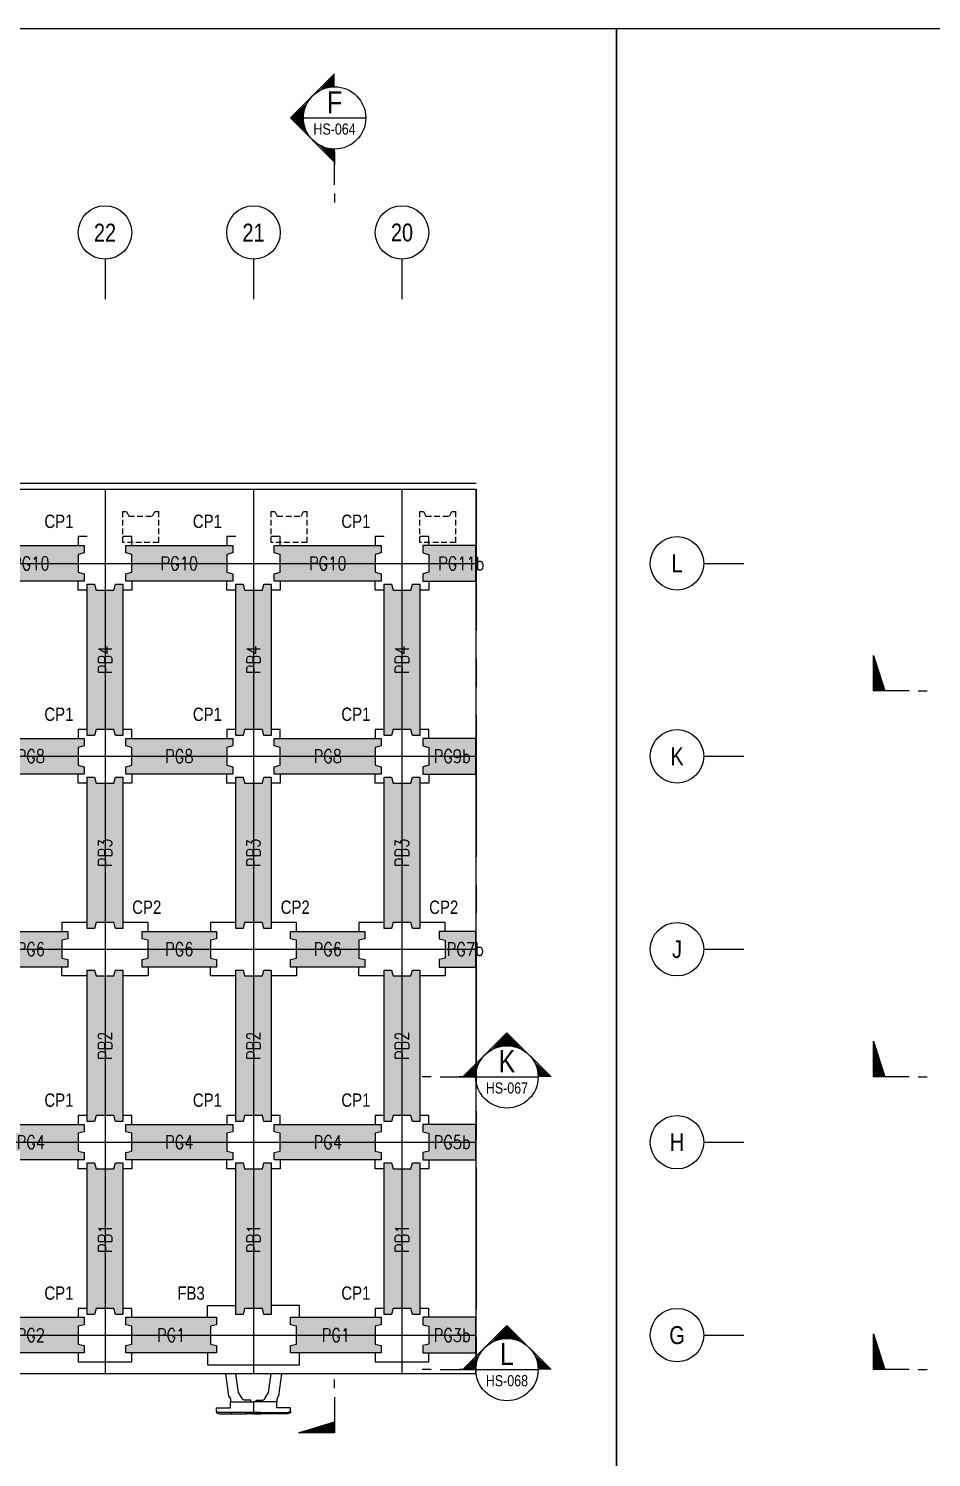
# Model space of a CAD drawing. Header units: millimetres. Extents: x 4668 to 40173, y -3560 to 14620.
# Drawn here: x 26358 to 29398, y 9806 to 14620 of the extents above; entities that cross this region are included whole.
import ezdxf
from ezdxf.enums import TextEntityAlignment as Align

# ---------------------------------------------------------------- set-up
doc = ezdxf.new("R2010")
doc.units = ezdxf.units.MM
for name, pattern in [('CENTER', [50.8, 31.75, -6.35, 6.35, -6.35]), ('DASHED', [19.05, 12.7, -6.35]), ('HIDDEN', [9.525, 6.35, -3.175])]:
    doc.linetypes.add(name, pattern=pattern)
doc.layers.get('0').transparency = 0.5
for name, color, linetype in [('DIM_03', 1, 'Continuous'), ('HB_SYMBOLS', 7, 'Continuous'), ('場鑄梁', 4, 'Continuous'), ('場鑄梁_虛線', 4, 'Continuous'), ('底圖', 7, 'Continuous'), ('防舷材', 7, 'Continuous'), ('預鑄梁', 7, 'Continuous'), ('預鑄梁_TXT', 2, 'Continuous'), ('預鑄梁_外緣', 7, 'Continuous'), ('預鑄樁帽', 6, 'Continuous'), ('預鑄樁帽_TXT', 2, 'Continuous')]:
    doc.layers.add(name, color=color, linetype=linetype)
doc.layers.add('HB_0', color=7, linetype='Continuous', transparency=0.5)
doc.layers.add('預鑄梁_HATCH', color=253, linetype='Continuous', transparency=0.5)
doc.layers.get('預鑄樁帽').off()
doc.styles.get("Standard").update_dxf_attribs({"font": 'arial.ttf'})
doc.styles.add('結構平面-V3$0$STANDARD', font='ROMANS', dxfattribs={"width": 0.8, "bigfont": 'LCHINA.shx'})

# ---------------------------------------------------------------- blocks, each defined once
blk = doc.blocks.new('gr_t')
at = {"layer": 'HB_SYMBOLS', "color": 4, "linetype": 'Continuous'}
blk.add_line((0, -6), (0, -15), dxfattribs=at)
blk.add_circle((0, 0), 6, dxfattribs=at)
at = {"layer": 'HB_SYMBOLS', "color": 4, "linetype": 'Continuous', "width": 0.8}
blk.add_attdef('A', text='', height=4.5, dxfattribs=at).set_placement((0, 0), align=Align.MIDDLE)
blk = doc.blocks.new('HP1250-flat-1')
at = {"color": 7, "linetype": 'Continuous'}
for points in [[(-0.947, 1.35), (-0.838, 0.601), (-0.78, 0.5), (-0.78, 0.4)], [(0.947, 1.35), (0.838, 0.601), (0.78, 0.5), (0.78, 0.4)]]:
    blk.add_lwpolyline(points, dxfattribs=at)
for points in [[(-0.09, 0.4), (-0.09, 0.457, 0.414214), (-0.095, 0.462), (-0.298, 0.462, -0.272631), (-0.385, 0.512), (-0.5, 0.715), (-0.594, 1.35)], [(0.09, 0.4), (0.09, 0.457, -0.414214), (0.095, 0.462), (0.298, 0.462, 0.272631), (0.385, 0.512), (0.5, 0.715), (0.594, 1.35)]]:
    blk.add_lwpolyline(points, format="xyb", dxfattribs=at)
for points in [[(0, 0.4), (0, 0.04), (-1.144, 0.04), (-1.25, 0.072), (-1.25, 0.2), (-0.78, 0.2), (-0.78, 0.4)], [(-1.15, 0), (-0.75, 0), (-0.75, 0.04), (-1.144, 0.04), (-1.25, 0.072), (-1.25, 0.03)], [(-0.75, 0.04), (-0.75, 0), (-0.25, 0), (-0.25, 0.04)], [(0, 0.04), (0, 0), (-0.25, 0), (-0.25, 0.04)], [(0, 0.4), (0, 0.04), (1.144, 0.04), (1.25, 0.072), (1.25, 0.2), (0.78, 0.2), (0.78, 0.4)], [(0, 0.04), (0, 0), (0.25, 0), (0.25, 0.04)], [(0.75, 0.04), (0.75, 0), (0.25, 0), (0.25, 0.04)], [(1.15, 0), (0.75, 0), (0.75, 0.04), (1.144, 0.04), (1.25, 0.072), (1.25, 0.03)]]:
    blk.add_lwpolyline(points, close=True, dxfattribs=at)
blk = doc.blocks.new('PG1')
at = {"layer": '預鑄梁_HATCH'}
blk.add_hatch(color=256, dxfattribs=at).paths.add_polyline_path([(0, 25), (0, 0), (305, 0), (305, 25), (285, 30), (285, 90), (305, 95), (305, 120), (0, 120), (0, 95), (20, 90), (20, 30)])
at = {"layer": '預鑄梁', "linetype": 'DASHED', "ltscale": 50}
blk.add_lwpolyline([(0, 0), (0, 25), (20, 30), (20, 90), (0, 95), (0, 120), (305, 120), (305, 95), (285, 90), (285, 30), (305, 25), (305, 0), (0, 0)], dxfattribs=at)
at = {"layer": '預鑄梁_外緣'}
blk.add_lwpolyline([(0, 0), (0, 25), (20, 30), (20, 90), (0, 95), (0, 120), (305, 120), (305, 95), (285, 90), (285, 30), (305, 25), (305, 0), (0, 0)], dxfattribs=at)
at = {"layer": '預鑄梁_TXT', "linetype": 'Continuous', "style": '結構平面-V3$0$STANDARD', "width": 0.8}
blk.add_text('PG1', height=45, rotation=0, dxfattribs=at).set_placement((152.5, 60), align=Align.MIDDLE)
blk = doc.blocks.new('PG2')
at = {"layer": '預鑄梁_HATCH'}
blk.add_hatch(color=256, dxfattribs=at).paths.add_polyline_path([(0, 25), (0, 0), (360, 0), (360, 25), (340, 30), (340, 90), (360, 95), (360, 120), (0, 120), (0, 95), (20, 90), (20, 30)])
at = {"layer": '預鑄梁', "linetype": 'DASHED', "ltscale": 50}
blk.add_lwpolyline([(0, 0), (0, 25), (20, 30), (20, 90), (0, 95), (0, 120), (360, 120), (360, 95), (340, 90), (340, 30), (360, 25), (360, 0), (0, 0)], dxfattribs=at)
at = {"layer": '預鑄梁_外緣'}
blk.add_lwpolyline([(0, 0), (0, 25), (20, 30), (20, 90), (0, 95), (0, 120), (360, 120), (360, 95), (340, 90), (340, 30), (360, 25), (360, 0), (0, 0)], dxfattribs=at)
at = {"layer": '預鑄梁_TXT', "linetype": 'Continuous', "style": '結構平面-V3$0$STANDARD', "width": 0.8}
blk.add_text('PG2', height=45, rotation=0, dxfattribs=at).set_placement((180, 60), align=Align.MIDDLE)
blk = doc.blocks.new('PG4')
at = {"layer": '預鑄梁_HATCH'}
blk.add_hatch(color=256, dxfattribs=at).paths.add_polyline_path([(0, 25), (0, 0), (360, 0), (360, 25), (340, 30), (340, 90), (360, 95), (360, 120), (0, 120), (0, 95), (20, 90), (20, 30)])
at = {"layer": '預鑄梁', "linetype": 'DASHED', "ltscale": 50}
blk.add_lwpolyline([(0, 0), (0, 25), (20, 30), (20, 90), (0, 95), (0, 120), (360, 120), (360, 95), (340, 90), (340, 30), (360, 25), (360, 0), (0, 0)], dxfattribs=at)
at = {"layer": '預鑄梁_外緣'}
blk.add_lwpolyline([(0, 0), (0, 25), (20, 30), (20, 90), (0, 95), (0, 120), (360, 120), (360, 95), (340, 90), (340, 30), (360, 25), (360, 0), (0, 0)], dxfattribs=at)
at = {"layer": '預鑄梁_TXT', "linetype": 'Continuous', "style": '結構平面-V3$0$STANDARD', "width": 0.8}
blk.add_text('PG4', height=45, rotation=0, dxfattribs=at).set_placement((180, 60), align=Align.MIDDLE)
blk = doc.blocks.new('PG6')
at = {"layer": '預鑄梁_HATCH'}
blk.add_hatch(color=256, dxfattribs=at).paths.add_polyline_path([(250, 0), (250, 25), (230, 30), (230, 90), (250, 95), (250, 120), (0, 120), (0, 95), (20, 90), (20, 30), (0, 25), (0, 0)])
at = {"layer": '預鑄梁', "linetype": 'DASHED', "ltscale": 50}
blk.add_lwpolyline([(0, 0), (0, 25), (20, 30), (20, 90), (0, 95), (0, 120), (250, 120), (250, 95), (230, 90), (230, 30), (250, 25), (250, 0), (0, 0)], dxfattribs=at)
at = {"layer": '預鑄梁_外緣'}
blk.add_lwpolyline([(0, 0), (0, 25), (20, 30), (20, 90), (0, 95), (0, 120), (250, 120), (250, 95), (230, 90), (230, 30), (250, 25), (250, 0), (0, 0)], dxfattribs=at)
at = {"layer": '預鑄梁_TXT', "linetype": 'Continuous', "style": '結構平面-V3$0$STANDARD', "width": 0.8}
blk.add_text('PG6', height=45, rotation=0, dxfattribs=at).set_placement((125, 60), align=Align.MIDDLE)
blk = doc.blocks.new('PG8')
at = {"layer": '預鑄梁_HATCH'}
blk.add_hatch(color=256, dxfattribs=at).paths.add_polyline_path([(0, 25), (0, 0), (360, 0), (360, 25), (340, 30), (340, 90), (360, 95), (360, 120), (0, 120), (0, 95), (20, 90), (20, 30)])
at = {"layer": '預鑄梁', "linetype": 'DASHED', "ltscale": 50}
blk.add_lwpolyline([(0, 0), (0, 25), (20, 30), (20, 90), (0, 95), (0, 120), (360, 120), (360, 95), (340, 90), (340, 30), (360, 25), (360, 0), (0, 0)], dxfattribs=at)
at = {"layer": '預鑄梁_外緣'}
blk.add_lwpolyline([(0, 0), (0, 25), (20, 30), (20, 90), (0, 95), (0, 120), (360, 120), (360, 95), (340, 90), (340, 30), (360, 25), (360, 0), (0, 0)], dxfattribs=at)
at = {"layer": '預鑄梁_TXT', "linetype": 'Continuous', "style": '結構平面-V3$0$STANDARD', "width": 0.8}
blk.add_text('PG8', height=45, rotation=0, dxfattribs=at).set_placement((180, 60), align=Align.MIDDLE)
blk = doc.blocks.new('PG10')
at = {"layer": '預鑄梁_HATCH'}
blk.add_hatch(color=256, dxfattribs=at).paths.add_polyline_path([(0, 25), (0, 0), (360, 0), (360, 25), (340, 30), (340, 90), (360, 95), (360, 120), (0, 120), (0, 95), (20, 90), (20, 30)])
at = {"layer": '預鑄梁', "linetype": 'DASHED', "ltscale": 50}
blk.add_lwpolyline([(0, 0), (0, 25), (20, 30), (20, 90), (0, 95), (0, 120), (360, 120), (360, 95), (340, 90), (340, 30), (360, 25), (360, 0), (0, 0)], dxfattribs=at)
at = {"layer": '預鑄梁_外緣'}
blk.add_lwpolyline([(0, 0), (0, 25), (20, 30), (20, 90), (0, 95), (0, 120), (360, 120), (360, 95), (340, 90), (340, 30), (360, 25), (360, 0), (0, 0)], dxfattribs=at)
at = {"layer": '預鑄梁_TXT', "linetype": 'Continuous', "style": '結構平面-V3$0$STANDARD', "width": 0.8}
blk.add_text('PG10', height=45, rotation=0, dxfattribs=at).set_placement((180, 60), align=Align.MIDDLE)
blk = doc.blocks.new('PB1')
at = {"layer": '預鑄梁_HATCH'}
blk.add_hatch(color=256, dxfattribs=at).paths.add_polyline_path([(-25, 0), (0, 0), (0, 510), (-25, 510), (-30, 490), (-90, 490), (-95, 510), (-120, 510), (-120, 0), (-95, 0), (-90, 20), (-30, 20)])
at = {"layer": '預鑄梁', "linetype": 'DASHED', "ltscale": 50}
blk.add_lwpolyline([(0, 0), (-25, 0), (-30, 20), (-90, 20), (-95, 0), (-120, 0), (-120, 510), (-95, 510), (-90, 490), (-30, 490), (-25, 510), (0, 510), (0, 0)], dxfattribs=at)
at = {"layer": '預鑄梁_外緣'}
blk.add_lwpolyline([(0, 0), (-25, 0), (-30, 20), (-90, 20), (-95, 0), (-120, 0), (-120, 510), (-95, 510), (-90, 490), (-30, 490), (-25, 510), (0, 510), (0, 0)], dxfattribs=at)
at = {"layer": '預鑄梁_TXT', "linetype": 'Continuous', "style": '結構平面-V3$0$STANDARD', "width": 0.8}
blk.add_text('PB1', height=45, rotation=90, dxfattribs=at).set_placement((-60, 255), align=Align.MIDDLE)
blk = doc.blocks.new('PB2')
at = {"layer": '預鑄梁_HATCH'}
blk.add_hatch(color=256, dxfattribs=at).paths.add_polyline_path([(-25, 0), (0, 0), (0, 510), (-25, 510), (-30, 490), (-90, 490), (-95, 510), (-120, 510), (-120, 0), (-95, 0), (-90, 20), (-30, 20)])
at = {"layer": '預鑄梁', "linetype": 'DASHED', "ltscale": 50}
blk.add_lwpolyline([(0, 0), (-25, 0), (-30, 20), (-90, 20), (-95, 0), (-120, 0), (-120, 510), (-95, 510), (-90, 490), (-30, 490), (-25, 510), (0, 510), (0, 0)], dxfattribs=at)
at = {"layer": '預鑄梁_外緣'}
blk.add_lwpolyline([(0, 0), (-25, 0), (-30, 20), (-90, 20), (-95, 0), (-120, 0), (-120, 510), (-95, 510), (-90, 490), (-30, 490), (-25, 510), (0, 510), (0, 0)], dxfattribs=at)
at = {"layer": '預鑄梁_TXT', "linetype": 'Continuous', "style": '結構平面-V3$0$STANDARD', "width": 0.8}
blk.add_text('PB2', height=45, rotation=90, dxfattribs=at).set_placement((-60, 255), align=Align.MIDDLE)
blk = doc.blocks.new('PB3')
at = {"layer": '預鑄梁_HATCH'}
blk.add_hatch(color=256, dxfattribs=at).paths.add_polyline_path([(-25, 0), (0, 0), (0, 510), (-25, 510), (-30, 490), (-90, 490), (-95, 510), (-120, 510), (-120, 0), (-95, 0), (-90, 20), (-30, 20)])
at = {"layer": '預鑄梁', "linetype": 'DASHED', "ltscale": 50}
blk.add_lwpolyline([(0, 0), (-25, 0), (-30, 20), (-90, 20), (-95, 0), (-120, 0), (-120, 510), (-95, 510), (-90, 490), (-30, 490), (-25, 510), (0, 510), (0, 0)], dxfattribs=at)
at = {"layer": '預鑄梁_外緣'}
blk.add_lwpolyline([(0, 0), (-25, 0), (-30, 20), (-90, 20), (-95, 0), (-120, 0), (-120, 510), (-95, 510), (-90, 490), (-30, 490), (-25, 510), (0, 510), (0, 0)], dxfattribs=at)
at = {"layer": '預鑄梁_TXT', "linetype": 'Continuous', "style": '結構平面-V3$0$STANDARD', "width": 0.8}
blk.add_text('PB3', height=45, rotation=90, dxfattribs=at).set_placement((-60, 255), align=Align.MIDDLE)
blk = doc.blocks.new('PB4')
at = {"layer": '預鑄梁_HATCH'}
blk.add_hatch(color=256, dxfattribs=at).paths.add_polyline_path([(-25, 0), (0, 0), (0, 510), (-25, 510), (-30, 490), (-90, 490), (-95, 510), (-120, 510), (-120, 0), (-95, 0), (-90, 20), (-30, 20)])
at = {"layer": '預鑄梁', "linetype": 'DASHED', "ltscale": 50}
blk.add_lwpolyline([(0, 0), (-25, 0), (-30, 20), (-90, 20), (-95, 0), (-120, 0), (-120, 510), (-95, 510), (-90, 490), (-30, 490), (-25, 510), (0, 510), (0, 0)], dxfattribs=at)
at = {"layer": '預鑄梁_外緣'}
blk.add_lwpolyline([(0, 0), (-25, 0), (-30, 20), (-90, 20), (-95, 0), (-120, 0), (-120, 510), (-95, 510), (-90, 490), (-30, 490), (-25, 510), (0, 510), (0, 0)], dxfattribs=at)
at = {"layer": '預鑄梁_TXT', "linetype": 'Continuous', "style": '結構平面-V3$0$STANDARD', "width": 0.8}
blk.add_text('PB4', height=45, rotation=90, dxfattribs=at).set_placement((-60, 255), align=Align.MIDDLE)
blk = doc.blocks.new('PB5')
at = {"layer": 'HB_0', "color": 1, "linetype": 'HIDDEN', "ltscale": 3}
blk.add_lwpolyline([(0, 0), (0, 105), (12, 105), (20, 89), (100, 89), (108, 105), (120, 105), (120, 0), (0, 0)], dxfattribs=at)
blk = doc.blocks.new('CP1')
at = {"layer": '預鑄樁帽_TXT', "linetype": 'Continuous', "width": 0.8}
blk.add_text('CP1', height=45, dxfattribs=at).set_placement((-255.3, 241.6), align=Align.MIDDLE)
blk = doc.blocks.new('FB3')
at = {"layer": '預鑄樁帽_TXT', "linetype": 'Continuous', "width": 0.8}
blk.add_text('FB3', height=45, dxfattribs=at).set_placement((-365.3, 241.6), align=Align.MIDDLE)
blk = doc.blocks.new('CP2')
at = {"layer": '預鑄樁帽_TXT', "linetype": 'Continuous', "width": 0.8}
blk.add_text('CP2', height=45, dxfattribs=at).set_placement((-14.5, 241.6), align=Align.MIDDLE)
blk = doc.blocks.new('PG3b')
at = {"layer": '預鑄梁_HATCH'}
blk.add_hatch(color=256, dxfattribs=at).paths.add_polyline_path([(0, 120), (0, 0), (-179, 0), (-179, 25), (-159, 30), (-159, 90), (-179, 95), (-179, 120)])
at = {"layer": '預鑄梁', "linetype": 'DASHED', "ltscale": 50}
blk.add_lwpolyline([(0, 0), (0, 120), (-179, 120), (-179, 95), (-159, 90), (-159, 30), (-179, 25), (-179, 0)], close=True, dxfattribs=at)
at = {"layer": '預鑄梁_外緣'}
blk.add_lwpolyline([(0, 0), (0, 120), (-179, 120), (-179, 95), (-159, 90), (-159, 30), (-179, 25), (-179, 0)], close=True, dxfattribs=at)
at = {"layer": '預鑄梁_TXT', "linetype": 'Continuous', "style": '結構平面-V3$0$STANDARD', "width": 0.8}
blk.add_text('PG3b', height=45, rotation=360, dxfattribs=at).set_placement((-80.1, 60), align=Align.MIDDLE)
blk = doc.blocks.new('PG5b')
at = {"layer": '預鑄梁_HATCH'}
blk.add_hatch(color=256, dxfattribs=at).paths.add_polyline_path([(0, 120), (0, 0), (-179, 0), (-179, 25), (-159, 30), (-159, 90), (-179, 95), (-179, 120)])
at = {"layer": '預鑄梁', "linetype": 'DASHED', "ltscale": 50}
blk.add_lwpolyline([(0, 0), (0, 120), (-179, 120), (-179, 95), (-159, 90), (-159, 30), (-179, 25), (-179, 0)], close=True, dxfattribs=at)
at = {"layer": '預鑄梁_外緣'}
blk.add_lwpolyline([(0, 0), (0, 120), (-179, 120), (-179, 95), (-159, 90), (-159, 30), (-179, 25), (-179, 0)], close=True, dxfattribs=at)
at = {"layer": '預鑄梁_TXT', "linetype": 'Continuous', "style": '結構平面-V3$0$STANDARD', "width": 0.8}
blk.add_text('PG5b', height=45, rotation=360, dxfattribs=at).set_placement((-80.1, 60), align=Align.MIDDLE)
blk = doc.blocks.new('PG7b')
at = {"layer": '預鑄梁_HATCH'}
blk.add_hatch(color=256, dxfattribs=at).paths.add_polyline_path([(0, 120), (0, 0), (-124, 0), (-124, 25), (-104, 30), (-104, 90), (-124, 95), (-124, 120)])
at = {"layer": '預鑄梁', "linetype": 'DASHED', "ltscale": 50}
blk.add_lwpolyline([(0, 0), (0, 120), (-124, 120), (-124, 95), (-104, 90), (-104, 30), (-124, 25), (-124, 0)], close=True, dxfattribs=at)
at = {"layer": '預鑄梁_外緣'}
blk.add_lwpolyline([(0, 0), (0, 120), (-124, 120), (-124, 95), (-104, 90), (-104, 30), (-124, 25), (-124, 0)], close=True, dxfattribs=at)
at = {"layer": '預鑄梁_TXT', "linetype": 'Continuous', "style": '結構平面-V3$0$STANDARD', "width": 0.8}
blk.add_text('PG7b', height=45, rotation=360, dxfattribs=at).set_placement((-36.1, 60), align=Align.MIDDLE)
blk = doc.blocks.new('PG9b')
at = {"layer": '預鑄梁_HATCH'}
blk.add_hatch(color=256, dxfattribs=at).paths.add_polyline_path([(0, 120), (0, 0), (-179, 0), (-179, 25), (-159, 30), (-159, 90), (-179, 95), (-179, 120)])
at = {"layer": '預鑄梁', "linetype": 'DASHED', "ltscale": 50}
blk.add_lwpolyline([(0, 0), (0, 120), (-179, 120), (-179, 95), (-159, 90), (-159, 30), (-179, 25), (-179, 0)], close=True, dxfattribs=at)
at = {"layer": '預鑄梁_外緣'}
blk.add_lwpolyline([(0, 0), (0, 120), (-179, 120), (-179, 95), (-159, 90), (-159, 30), (-179, 25), (-179, 0)], close=True, dxfattribs=at)
at = {"layer": '預鑄梁_TXT', "linetype": 'Continuous', "style": '結構平面-V3$0$STANDARD', "width": 0.8}
blk.add_text('PG9b', height=45, rotation=360, dxfattribs=at).set_placement((-80.1, 60), align=Align.MIDDLE)
blk = doc.blocks.new('PG11b')
at = {"layer": '預鑄梁_HATCH'}
blk.add_hatch(color=256, dxfattribs=at).paths.add_polyline_path([(0, 120), (0, 0), (-179, 0), (-179, 25), (-159, 30), (-159, 90), (-179, 95), (-179, 120)])
at = {"layer": '預鑄梁', "linetype": 'DASHED', "ltscale": 50}
blk.add_lwpolyline([(0, 0), (0, 120), (-179, 120), (-179, 95), (-159, 90), (-159, 30), (-179, 25), (-179, 0)], close=True, dxfattribs=at)
at = {"layer": '預鑄梁_外緣'}
blk.add_lwpolyline([(0, 0), (0, 120), (-179, 120), (-179, 95), (-159, 90), (-159, 30), (-179, 25), (-179, 0)], close=True, dxfattribs=at)
at = {"layer": '預鑄梁_TXT', "linetype": 'Continuous', "style": '結構平面-V3$0$STANDARD', "width": 0.8}
blk.add_text('PG11b', height=45, rotation=360, dxfattribs=at).set_placement((-49.5, 60), align=Align.MIDDLE)
blk = doc.blocks.new('*X499')
at = {"color": 0, "linetype": 'Continuous'}
for p, q in [((79.88, 269.21), (80.31, 269.64)), ((80.06, 269.21), (80.57, 269.72)), ((80.24, 269.21), (80.83, 269.8)), ((80.41, 269.21), (81.09, 269.88)), ((80.59, 269.21), (81.34, 269.96)), ((80.77, 269.21), (81.6, 270.04)), ((80.94, 269.21), (81.86, 270.12)), ((81.12, 269.21), (82.11, 270.2)), ((81.3, 269.21), (82.37, 270.29)), ((81.47, 269.21), (82.63, 270.37)), ((81.65, 269.21), (82.89, 270.45)), ((81.83, 269.21), (83.14, 270.53)), ((82, 269.21), (83.4, 270.61)), ((82.18, 269.21), (83.66, 270.69)), ((82.36, 269.21), (83.91, 270.77)), ((82.53, 269.21), (84.17, 270.85)), ((82.71, 269.21), (84.43, 270.93)), ((82.89, 269.21), (84.69, 271.01)), ((83.06, 269.21), (84.94, 271.09)), ((83.24, 269.21), (85.2, 271.17)), ((83.42, 269.21), (85.46, 271.25)), ((83.59, 269.21), (85.71, 271.33)), ((83.77, 269.21), (85.97, 271.41)), ((83.95, 269.21), (86.23, 271.49)), ((84.12, 269.21), (86.49, 271.57)), ((84.3, 269.21), (86.74, 271.65)), ((84.48, 269.21), (86.93, 271.66)), ((84.65, 269.21), (86.93, 271.48)), ((84.83, 269.21), (86.93, 271.31)), ((85.01, 269.21), (86.93, 271.13)), ((85.19, 269.21), (86.93, 270.95)), ((85.36, 269.21), (86.93, 270.78)), ((85.54, 269.21), (86.93, 270.6)), ((85.72, 269.21), (86.93, 270.42)), ((85.89, 269.21), (86.93, 270.25)), ((86.07, 269.21), (86.93, 270.07)), ((86.25, 269.21), (86.93, 269.89)), ((86.42, 269.21), (86.93, 269.72)), ((79, 269.21), (79.03, 269.24)), ((79.17, 269.21), (79.29, 269.32)), ((79.35, 269.21), (79.54, 269.4)), ((79.53, 269.21), (79.8, 269.48)), ((79.71, 269.21), (80.06, 269.56)), ((86.6, 269.21), (86.93, 269.54)), ((86.78, 269.21), (86.93, 269.36))]:
    blk.add_line(p, q, dxfattribs=at)
blk = doc.blocks.new('SEND-n')
at = {"color": 3}
for p, q in [((8, 0), (0, 0)), ((10, 0), (12, 0))]:
    blk.add_line(p, q, dxfattribs=at)
at = {"color": 2, "linetype": 'Continuous'}
blk.add_lwpolyline([(0, 0), (0, 8), (2.5, 0)], close=True, dxfattribs=at)
at = {"color": 2, "linetype": 'Continuous', "rotation": 270}
blk.add_blockref('*X499', (-269.21, 86.93), dxfattribs=at)
blk = doc.blocks.new('SEC2U0-n')
at = {"color": 2, "linetype": 'Continuous'}
for p, q in [((-9.9, 0), (0, 9.9)), ((0, 9.9), (9.9, 0)), ((-7.51, 0), (-10.62, 0))]:
    blk.add_line(p, q, dxfattribs=at)
at = {"color": 3}
for p, q in [((-17, 0), (-19, 0)), ((-15, 0), (-7, 0))]:
    blk.add_line(p, q, dxfattribs=at)
at = {"color": 2, "linetype": 'Continuous'}
blk.add_circle((0, 0), 7, dxfattribs=at)
for points in [[(0, 9.9), (-3.5, 6.06), (-4.95, 4.95), (-4.26, 5.55)], [(0, 9.9), (-1.81, 6.76), (-3.5, 6.06), (-1.81, 6.76)], [(0, 9.9), (0, 7), (-1.81, 6.76), (-0.91, 6.94)], [(0, 9.9), (3.5, 6.06), (4.95, 4.95), (4.26, 5.55)], [(0, 9.9), (1.81, 6.76), (3.5, 6.06), (1.81, 6.76)], [(0, 9.9), (0, 7), (1.81, 6.76), (0.91, 6.94)], [(-9.9, 0), (-6.06, 3.5), (-4.95, 4.95), (-5.55, 4.26)], [(-9.9, 0), (-6.76, 1.81), (-6.06, 3.5), (-6.76, 1.81)], [(9.9, 0), (6.06, 3.5), (4.95, 4.95), (5.55, 4.26)], [(9.9, 0), (6.76, 1.81), (6.06, 3.5), (6.76, 1.81)], [(-9.9, 0), (-7, 0), (-6.76, 1.81), (-6.94, 0.91)], [(9.9, 0), (7, 0), (6.76, 1.81), (6.94, 0.91)]]:
    blk.add_solid(points, dxfattribs=at)
blk = doc.blocks.new('ST-n')
at = {"color": 2}
blk.add_line((-7, 0), (7, 0), dxfattribs=at)
blk.add_circle((0, 0), 7, dxfattribs=at)
at = {"color": 3, "width": 0.8}
blk.add_attdef('A', text='', height=4.5, dxfattribs=at).set_placement((0, 3.5), align=Align.MIDDLE)
at = {"color": 1, "width": 0.8}
blk.add_attdef('HB2002', text='', height=2.5, dxfattribs=at).set_placement((0, -2.5), align=Align.MIDDLE)

msp = doc.modelspace()

# ---------------------------------------------------------------- linework, layer by layer
at = {"layer": 'Defpoints', "color": 217, "true_color": 0x93278f}
for points in [[(28338.213, 7667.236), (25345.713, 7667.236), (25345.713, 6332.236), (16503.213, 6332.236), (16503.213, 14619.736), (28338.213, 14619.736)], [(40173.213, 7667.236), (37180.713, 7667.236), (37180.713, 6332.236), (28338.213, 6332.236), (28338.213, 14619.736), (40173.213, 14619.736)]]:
    msp.add_lwpolyline(points, close=True, dxfattribs=at)
at = {"layer": '場鑄梁'}
for points in [[(26555.678, 12908.16), (26525.678, 12908.16), (26525.678, 12878.16)], [(26705.678, 12878.16), (26705.678, 12908.16), (26675.678, 12908.16)], [(27055.678, 12908.16), (27025.678, 12908.16), (27025.678, 12878.16)], [(27205.678, 12878.16), (27205.678, 12908.16), (27175.678, 12908.16)], [(27555.678, 12908.16), (27525.678, 12908.16), (27525.678, 12878.16)], [(27705.678, 12878.16), (27705.678, 12908.16), (27675.678, 12908.16)], [(26555.678, 12728.16), (26525.678, 12728.16), (26525.678, 12758.16)], [(26705.678, 12758.16), (26705.678, 12728.16), (26675.678, 12728.16)], [(27055.678, 12728.16), (27025.678, 12728.16), (27025.678, 12758.16)], [(27205.678, 12758.16), (27205.678, 12728.16), (27175.678, 12728.16)], [(27555.678, 12728.16), (27525.678, 12728.16), (27525.678, 12758.16)], [(27705.678, 12758.16), (27705.678, 12728.16), (27675.678, 12728.16)], [(26555.678, 12258.16), (26525.678, 12258.16), (26525.678, 12228.16)], [(26705.678, 12228.16), (26705.678, 12258.16), (26675.678, 12258.16)], [(27055.678, 12258.16), (27025.678, 12258.16), (27025.678, 12228.16)], [(27205.678, 12228.16), (27205.678, 12258.16), (27175.678, 12258.16)], [(27555.678, 12258.16), (27525.678, 12258.16), (27525.678, 12228.16)], [(27705.678, 12228.16), (27705.678, 12258.16), (27675.678, 12258.16)], [(26555.678, 12078.16), (26525.678, 12078.16), (26525.678, 12108.16)], [(26705.678, 12108.16), (26705.678, 12078.16), (26675.678, 12078.16)], [(27055.678, 12078.16), (27025.678, 12078.16), (27025.678, 12108.16)], [(27205.678, 12108.16), (27205.678, 12078.16), (27175.678, 12078.16)], [(27555.678, 12078.16), (27525.678, 12078.16), (27525.678, 12108.16)], [(27705.678, 12108.16), (27705.678, 12078.16), (27675.678, 12078.16)], [(26555.678, 11608.16), (26470.678, 11608.16), (26470.678, 11578.16)], [(26760.678, 11578.16), (26760.678, 11608.16), (26675.678, 11608.16)], [(27055.678, 11608.16), (26970.678, 11608.16), (26970.678, 11578.16)], [(27260.678, 11578.16), (27260.678, 11608.16), (27175.678, 11608.16)], [(27555.678, 11608.16), (27470.678, 11608.16), (27470.678, 11578.16)], [(27760.678, 11578.16), (27760.678, 11608.16), (27675.678, 11608.16)], [(26555.678, 11428.16), (26470.678, 11428.16), (26470.678, 11458.16)], [(26760.678, 11458.16), (26760.678, 11428.16), (26675.678, 11428.16)], [(27055.678, 11428.16), (26970.678, 11428.16), (26970.678, 11458.16)], [(27260.678, 11458.16), (27260.678, 11428.16), (27175.678, 11428.16)], [(27555.678, 11428.16), (27470.678, 11428.16), (27470.678, 11458.16)], [(27760.678, 11458.16), (27760.678, 11428.16), (27675.678, 11428.16)], [(26555.678, 10958.16), (26525.678, 10958.16), (26525.678, 10928.16)], [(26705.678, 10928.16), (26705.678, 10958.16), (26675.678, 10958.16)], [(27055.678, 10958.16), (27025.678, 10958.16), (27025.678, 10928.16)], [(27205.678, 10928.16), (27205.678, 10958.16), (27175.678, 10958.16)], [(27555.678, 10958.16), (27525.678, 10958.16), (27525.678, 10928.16)], [(27705.678, 10928.16), (27705.678, 10958.16), (27675.678, 10958.16)], [(26555.678, 10778.16), (26525.678, 10778.16), (26525.678, 10808.16)], [(26705.678, 10808.16), (26705.678, 10778.16), (26675.678, 10778.16)], [(27055.678, 10778.16), (27025.678, 10778.16), (27025.678, 10808.16)], [(27205.678, 10808.16), (27205.678, 10778.16), (27175.678, 10778.16)], [(27555.678, 10778.16), (27525.678, 10778.16), (27525.678, 10808.16)], [(27705.678, 10808.16), (27705.678, 10778.16), (27675.678, 10778.16)], [(26555.678, 10308.16), (26525.678, 10308.16), (26525.678, 10278.16)], [(26705.678, 10278.16), (26705.678, 10308.16), (26675.678, 10308.16)], [(26960.678, 10278.16), (26960.678, 10318.16), (27055.678, 10318.16)], [(27270.678, 10278.16), (27270.678, 10318.16), (27175.678, 10318.16)], [(27555.678, 10308.16), (27525.678, 10308.16), (27525.678, 10278.16)], [(27705.678, 10278.16), (27705.678, 10308.16), (27675.678, 10308.16)], [(26525.678, 10158.16), (26525.678, 10128.16), (26705.678, 10128.16), (26705.678, 10158.16)], [(26960.678, 10158.16), (26960.678, 10118.16), (27270.678, 10118.16), (27270.678, 10158.16)], [(27525.678, 10158.16), (27525.678, 10128.16), (27705.678, 10128.16), (27705.678, 10158.16)]]:
    msp.add_lwpolyline(points, dxfattribs=at)
at = {"layer": '場鑄梁_虛線', "linetype": 'DASHED', "ltscale": 50}
for points in [[(26555.678, 12908.16), (26525.678, 12908.16), (26525.678, 12878.16)], [(26705.678, 12878.16), (26705.678, 12908.16), (26675.678, 12908.16)], [(27055.678, 12908.16), (27025.678, 12908.16), (27025.678, 12878.16)], [(27205.678, 12878.16), (27205.678, 12908.16), (27175.678, 12908.16)], [(27555.678, 12908.16), (27525.678, 12908.16), (27525.678, 12878.16)], [(27705.678, 12878.16), (27705.678, 12908.16), (27675.678, 12908.16)], [(26555.678, 12728.16), (26525.678, 12728.16), (26525.678, 12758.16)], [(26705.678, 12758.16), (26705.678, 12728.16), (26675.678, 12728.16)], [(27055.678, 12728.16), (27025.678, 12728.16), (27025.678, 12758.16)], [(27205.678, 12758.16), (27205.678, 12728.16), (27175.678, 12728.16)], [(27555.678, 12728.16), (27525.678, 12728.16), (27525.678, 12758.16)], [(27705.678, 12758.16), (27705.678, 12728.16), (27675.678, 12728.16)], [(26555.678, 12258.16), (26525.678, 12258.16), (26525.678, 12228.16)], [(26705.678, 12228.16), (26705.678, 12258.16), (26675.678, 12258.16)], [(27055.678, 12258.16), (27025.678, 12258.16), (27025.678, 12228.16)], [(27205.678, 12228.16), (27205.678, 12258.16), (27175.678, 12258.16)], [(27555.678, 12258.16), (27525.678, 12258.16), (27525.678, 12228.16)], [(27705.678, 12228.16), (27705.678, 12258.16), (27675.678, 12258.16)], [(26555.678, 12078.16), (26525.678, 12078.16), (26525.678, 12108.16)], [(26705.678, 12108.16), (26705.678, 12078.16), (26675.678, 12078.16)], [(27055.678, 12078.16), (27025.678, 12078.16), (27025.678, 12108.16)], [(27205.678, 12108.16), (27205.678, 12078.16), (27175.678, 12078.16)], [(27555.678, 12078.16), (27525.678, 12078.16), (27525.678, 12108.16)], [(27705.678, 12108.16), (27705.678, 12078.16), (27675.678, 12078.16)], [(26555.678, 11608.16), (26470.678, 11608.16), (26470.678, 11578.16)], [(26760.678, 11578.16), (26760.678, 11608.16), (26675.678, 11608.16)], [(27055.678, 11608.16), (26970.678, 11608.16), (26970.678, 11578.16)], [(27260.678, 11578.16), (27260.678, 11608.16), (27175.678, 11608.16)], [(27555.678, 11608.16), (27470.678, 11608.16), (27470.678, 11578.16)], [(27760.678, 11578.16), (27760.678, 11608.16), (27675.678, 11608.16)], [(26555.678, 11428.16), (26470.678, 11428.16), (26470.678, 11458.16)], [(26760.678, 11458.16), (26760.678, 11428.16), (26675.678, 11428.16)], [(27055.678, 11428.16), (26970.678, 11428.16), (26970.678, 11458.16)], [(27260.678, 11458.16), (27260.678, 11428.16), (27175.678, 11428.16)], [(27555.678, 11428.16), (27470.678, 11428.16), (27470.678, 11458.16)], [(27760.678, 11458.16), (27760.678, 11428.16), (27675.678, 11428.16)], [(26555.678, 10958.16), (26525.678, 10958.16), (26525.678, 10928.16)], [(26705.678, 10928.16), (26705.678, 10958.16), (26675.678, 10958.16)], [(27055.678, 10958.16), (27025.678, 10958.16), (27025.678, 10928.16)], [(27205.678, 10928.16), (27205.678, 10958.16), (27175.678, 10958.16)], [(27555.678, 10958.16), (27525.678, 10958.16), (27525.678, 10928.16)], [(27705.678, 10928.16), (27705.678, 10958.16), (27675.678, 10958.16)], [(26555.678, 10778.16), (26525.678, 10778.16), (26525.678, 10808.16)], [(26705.678, 10808.16), (26705.678, 10778.16), (26675.678, 10778.16)], [(27055.678, 10778.16), (27025.678, 10778.16), (27025.678, 10808.16)], [(27205.678, 10808.16), (27205.678, 10778.16), (27175.678, 10778.16)], [(27555.678, 10778.16), (27525.678, 10778.16), (27525.678, 10808.16)], [(27705.678, 10808.16), (27705.678, 10778.16), (27675.678, 10778.16)], [(26555.678, 10308.16), (26525.678, 10308.16), (26525.678, 10278.16)], [(26705.678, 10278.16), (26705.678, 10308.16), (26675.678, 10308.16)], [(26960.678, 10278.16), (26960.678, 10318.16), (27055.678, 10318.16)], [(27270.678, 10278.16), (27270.678, 10318.16), (27175.678, 10318.16)], [(27555.678, 10308.16), (27525.678, 10308.16), (27525.678, 10278.16)], [(27705.678, 10278.16), (27705.678, 10308.16), (27675.678, 10308.16)], [(26525.678, 10158.16), (26525.678, 10128.16), (26705.678, 10128.16), (26705.678, 10158.16)], [(26960.678, 10158.16), (26960.678, 10118.16), (27270.678, 10118.16), (27270.678, 10158.16)], [(27525.678, 10158.16), (27525.678, 10128.16), (27705.678, 10128.16), (27705.678, 10158.16)]]:
    msp.add_lwpolyline(points, dxfattribs=at)
at = {"layer": '底圖'}
msp.add_line((23365.678, 13088.16), (27865.678, 13088.159), dxfattribs=at)
at = {"layer": '底圖', "color": 252, "linetype": 'CENTER', "ltscale": 150}
for p, q in [((26615.678, 13068.16), (26615.678, 10088.16)), ((27115.678, 13068.16), (27115.678, 10088.16)), ((27615.678, 13068.16), (27615.678, 10088.16)), ((23366.678, 12818.16), (27865.678, 12818.16)), ((23366.678, 12168.16), (27865.678, 12168.16)), ((23366.678, 11518.16), (27865.678, 11518.16)), ((23366.678, 10868.16), (27865.678, 10868.16)), ((23366.678, 10218.16), (27865.678, 10218.16))]:
    msp.add_line(p, q, dxfattribs=at)
at = {"layer": '底圖', "linetype": 'CENTER', "ltscale": 15}
msp.add_line((27865.678, 13068.16), (27865.678, 10088.16), dxfattribs=at)
at = {"layer": '底圖', "color": 4, "linetype": 'Continuous'}
msp.add_lwpolyline([(27864.678, 13068.16), (27864.678, 10088.16), (23366.678, 10088.16), (23366.678, 13068.16), (27864.678, 13068.16)], dxfattribs=at)

# ---------------------------------------------------------------- block references
at = {"layer": 'DIM_03', "xscale": 14.99999999999999, "yscale": 14.99999999999999, "zscale": 14.99999999999999}
for p, rotation in [((27388.645, 14318.735), 90.00000086103375), ((27969.12, 11088.16), 8.610337444451461e-07), ((27969.12, 10102.045), 8.610337444451461e-07)]:
    msp.add_blockref('SEC2U0-n', p, dxfattribs=dict(at, rotation=rotation))
at = {"layer": 'DIM_03', "linetype": 'Continuous'}
ref = msp.add_blockref('ST-n', (27388.645, 14318.735), dxfattribs=dict(at, xscale=14.99999999999999, yscale=14.99999999999999, zscale=14.99999999999999, rotation=7.778254040857746e-07))
ref.add_attrib('HB2002', 'HS-064', dxfattribs={"layer": '0', "color": 1, "height": 37.5, "rotation": 359.999999, "width": 0.8}).set_placement((27388.645, 14281.235), align=Align.MIDDLE)
ref.add_attrib('A', 'F', dxfattribs={"layer": '0', "color": 3, "height": 75, "rotation": 359.999999, "width": 0.8}).set_placement((27388.645, 14371.235), align=Align.MIDDLE)
at = {"layer": 'DIM_03', "linetype": 'Continuous', "xscale": 14.99999999999999, "yscale": 14.99999999999999, "zscale": 14.99999999999999}
for p, rotation in [((29203.665, 12388.16), 8.609491416906192e-07), ((29203.665, 11088.16), 8.609491416906192e-07), ((29203.665, 10102.045), 8.609491416906192e-07), ((27388.645, 9888.996), 90.00000086094916)]:
    msp.add_blockref('SEND-n', p, dxfattribs=dict(at, rotation=rotation))
at = {"layer": 'DIM_03', "linetype": 'Continuous'}
ref = msp.add_blockref('ST-n', (27969.12, 11088.16), dxfattribs=dict(at, xscale=14.99999999999999, yscale=14.99999999999999, zscale=14.99999999999999, rotation=7.778253450905704e-07))
ref.add_attrib('HB2002', 'HS-067', dxfattribs={"layer": '0', "color": 1, "height": 37.5, "rotation": 359.999999, "width": 0.8}).set_placement((27969.12, 11050.66), align=Align.MIDDLE)
ref.add_attrib('A', 'K', dxfattribs={"layer": '0', "color": 3, "height": 75, "rotation": 359.999999, "width": 0.8}).set_placement((27969.12, 11140.66), align=Align.MIDDLE)
ref = msp.add_blockref('ST-n', (27969.12, 10102.045), dxfattribs=dict(at, xscale=14.99999999999999, yscale=14.99999999999999, zscale=14.99999999999999, rotation=7.778253450905704e-07))
ref.add_attrib('HB2002', 'HS-068', dxfattribs={"layer": '0', "color": 1, "height": 37.5, "rotation": 359.999999, "width": 0.8}).set_placement((27969.12, 10064.545), align=Align.MIDDLE)
ref.add_attrib('A', 'L', dxfattribs={"layer": '0', "color": 3, "height": 75, "rotation": 359.999999, "width": 0.8}).set_placement((27969.12, 10154.545), align=Align.MIDDLE)
at = {"layer": '底圖'}
ref = msp.add_blockref('gr_t', (26615.678, 13932.85), dxfattribs=dict(at, xscale=15, yscale=15, zscale=15))
ref.add_attrib('A', '22', dxfattribs={"layer": 'HB_SYMBOLS', "color": 4, "linetype": 'Continuous', "height": 60, "width": 0.8}).set_placement((26615.678, 13932.85), align=Align.MIDDLE)
ref = msp.add_blockref('gr_t', (27115.678, 13932.85), dxfattribs=dict(at, xscale=15, yscale=15, zscale=15))
ref.add_attrib('A', '21', dxfattribs={"layer": 'HB_SYMBOLS', "color": 4, "linetype": 'Continuous', "height": 60, "width": 0.8}).set_placement((27115.678, 13932.85), align=Align.MIDDLE)
ref = msp.add_blockref('gr_t', (27615.678, 13932.85), dxfattribs=dict(at, xscale=15, yscale=15, zscale=15))
ref.add_attrib('A', '20', dxfattribs={"layer": 'HB_SYMBOLS', "color": 4, "linetype": 'Continuous', "height": 60, "width": 0.8}).set_placement((27615.678, 13932.85), align=Align.MIDDLE)
ref = msp.add_blockref('gr_t', (28541.83, 12818.16), dxfattribs=dict(at, xscale=15, yscale=15, zscale=15, rotation=90))
ref.add_attrib('A', 'L', dxfattribs={"layer": 'HB_SYMBOLS', "color": 4, "linetype": 'Continuous', "height": 60, "width": 0.8}).set_placement((28541.83, 12818.16), align=Align.MIDDLE)
ref = msp.add_blockref('gr_t', (28541.83, 12168.16), dxfattribs=dict(at, xscale=15, yscale=15, zscale=15, rotation=90))
ref.add_attrib('A', 'K', dxfattribs={"layer": 'HB_SYMBOLS', "color": 4, "linetype": 'Continuous', "height": 60, "width": 0.8}).set_placement((28541.83, 12168.16), align=Align.MIDDLE)
ref = msp.add_blockref('gr_t', (28541.83, 11518.16), dxfattribs=dict(at, xscale=15, yscale=15, zscale=15, rotation=90))
ref.add_attrib('A', 'J', dxfattribs={"layer": 'HB_SYMBOLS', "color": 4, "linetype": 'Continuous', "height": 60, "width": 0.8}).set_placement((28541.83, 11518.16), align=Align.MIDDLE)
ref = msp.add_blockref('gr_t', (28541.83, 10868.16), dxfattribs=dict(at, xscale=15, yscale=15, zscale=15, rotation=90))
ref.add_attrib('A', 'H', dxfattribs={"layer": 'HB_SYMBOLS', "color": 4, "linetype": 'Continuous', "height": 60, "width": 0.8}).set_placement((28541.83, 10868.16), align=Align.MIDDLE)
ref = msp.add_blockref('gr_t', (28541.83, 10218.16), dxfattribs=dict(at, xscale=15, yscale=15, zscale=15, rotation=90))
ref.add_attrib('A', 'G', dxfattribs={"layer": 'HB_SYMBOLS', "color": 4, "linetype": 'Continuous', "height": 60, "width": 0.8}).set_placement((28541.83, 10218.16), align=Align.MIDDLE)
at = {"layer": '防舷材', "xscale": 100, "yscale": 100, "zscale": 100}
msp.add_blockref('HP1250-flat-1', (27115.678, 9953.16), dxfattribs=at)
at = {"layer": '預鑄梁'}
for name, p in [('PB5', (26675.678, 12888.16)), ('PB5', (27175.678, 12888.16)), ('PB5', (27675.678, 12888.16)), ('PG10', (26185.678, 12758.16)), ('PG10', (26685.678, 12758.16)), ('PG10', (27185.678, 12758.16)), ('PG11b', (27864.678, 12758.16)), ('PB4', (26675.678, 12238.16)), ('PB4', (27175.678, 12238.16)), ('PB4', (27675.678, 12238.16)), ('PG8', (26185.678, 12108.16)), ('PG8', (26685.678, 12108.16)), ('PG8', (27185.678, 12108.16)), ('PG9b', (27864.678, 12108.16)), ('PB3', (26675.678, 11588.16)), ('PB3', (27175.678, 11588.16)), ('PB3', (27675.678, 11588.16)), ('PG6', (26240.678, 11458.16)), ('PG6', (26740.678, 11458.16)), ('PG6', (27240.678, 11458.16)), ('PG7b', (27864.678, 11458.16)), ('PB2', (26675.678, 10938.16)), ('PB2', (27175.678, 10938.16)), ('PB2', (27675.678, 10938.16)), ('PG4', (26185.678, 10808.16)), ('PG4', (26685.678, 10808.16)), ('PG4', (27185.678, 10808.16)), ('PG5b', (27864.678, 10808.16)), ('PB1', (26675.678, 10288.16)), ('PB1', (27175.678, 10288.16)), ('PB1', (27675.678, 10288.16)), ('PG2', (26185.678, 10158.16)), ('PG1', (26685.678, 10158.16)), ('PG1', (27240.678, 10158.16)), ('PG3b', (27864.678, 10158.16))]:
    msp.add_blockref(name, p, dxfattribs=at)
at = {"layer": '預鑄樁帽'}
for name, p in [('CP1', (26715.678, 12718.16)), ('CP1', (27215.678, 12718.16)), ('CP1', (27715.678, 12718.16)), ('CP1', (26715.678, 12068.16)), ('CP1', (27215.678, 12068.16)), ('CP1', (27715.678, 12068.16)), ('CP2', (26770.678, 11418.16)), ('CP2', (27270.678, 11418.16)), ('CP2', (27770.678, 11418.16)), ('CP1', (26715.678, 10768.16)), ('CP1', (27215.678, 10768.16)), ('CP1', (27715.678, 10768.16)), ('CP1', (26715.678, 10118.16)), ('FB3', (27270.678, 10118.16)), ('CP1', (27715.678, 10118.16))]:
    msp.add_blockref(name, p, dxfattribs=at)

doc.saveas('drawing.dxf')
